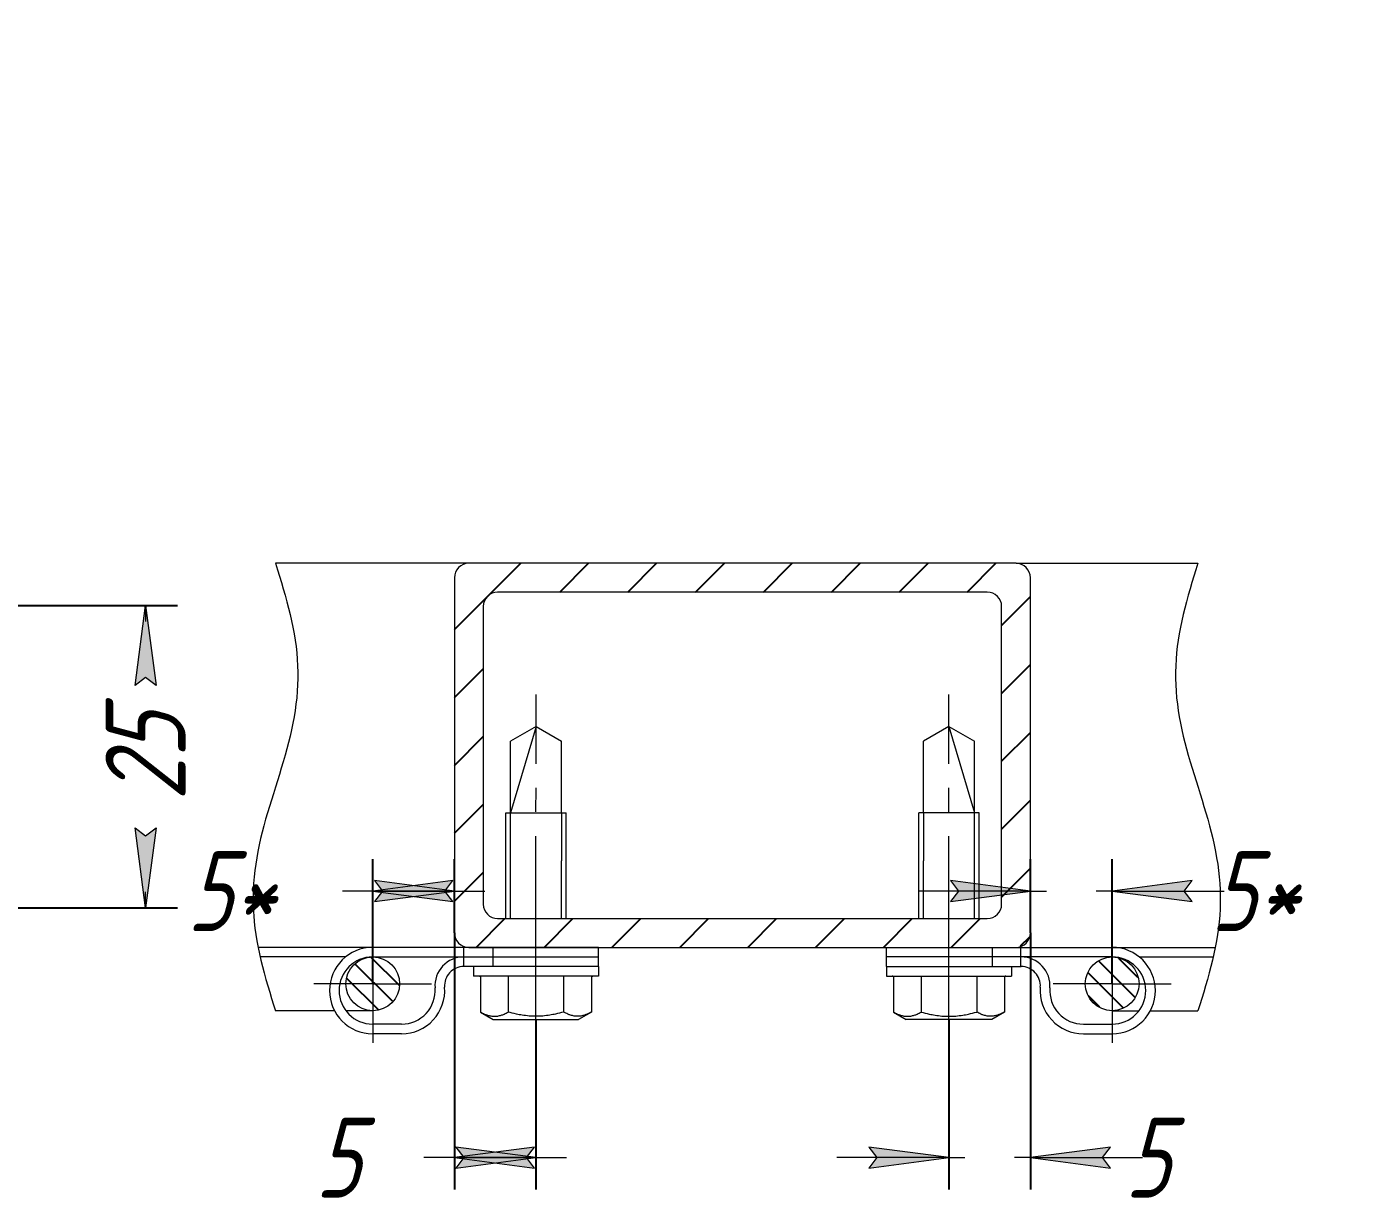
# Model space of a CAD drawing. Header units: millimetres. Extents: x 0 to 594, y 0 to 420.
# Drawn here: x 285.2 to 367.8, y 98.8 to 171.5 of the extents above; entities that cross this region are included whole.
import ezdxf

# ---------------------------------------------------------------- set-up
doc = ezdxf.new("R2010")
doc.units = ezdxf.units.MM
for name, pattern in [('K5LT_AXLED', [17.958333, 13.458333, -1.5, 1.5, -1.5]), ('K5LT_THIN', [0]), ('K5LT_THIN_INCLUDED_TO_HATCHING', [0])]:
    doc.linetypes.add(name, pattern=pattern)
for name, color, linetype, true_color in [('C', 4, 'Continuous', 0x00ffff), ('DIM', 6, 'Continuous', 0xff00ff), ('FOR', 7, 'Continuous', 0xffffff), ('OSI', 2, 'Continuous', 0xffff00), ('R', 1, 'Continuous', 0xff0000), ('WELDING', 7, 'Continuous', 0xffffff)]:
    doc.layers.add(name, color=color, linetype=linetype, true_color=true_color)
doc.layers.add('Системный слой', color=7, linetype='Continuous')
doc.styles.add('KDIMTEXTSTYLE', font='GOST_AU.SHX', dxfattribs={"width": 0.96, "oblique": 15, "height": 5})
doc.dimstyles.new('KDIMSTYLE (0.20)', dxfattribs={"dimtxt": 5, "dimasz": 1, "dimexe": 2, "dimexo": 0, "dimgap": 1, "dimtad": 1, "dimlfac": 5, "dimtxsty": 'KDIMTEXTSTYLE', "dimsah": 1, "dimcen": 0, "dimdle": 1, "dimadec": 0, "dimazin": 0, "dimtfac": 0.667, "dimtmove": 0, "dimatfit": 3, "dimfxl": 1, "dimtvp": 1, "dimtolj": 1, "dimtzin": 0, "dimarcsym": 0})
pattern_1 = [(-45, (0, 0), (0.7071068, 0.7071068), [])]

# ---------------------------------------------------------------- blocks, each defined once
blk = doc.blocks.new('U11')
at = {"layer": 'C', "color": 7, "linetype": 'K5LT_THIN_INCLUDED_TO_HATCHING', "lineweight": 18}
for p, q in [((358.291, 137.503), (358.166, 137.103)), ((358.416, 137.903), (358.291, 137.503)), ((358.044, 136.703), (357.924, 136.303)), ((358.166, 137.103), (358.044, 136.703)), ((357.809, 135.903), (357.698, 135.503)), ((357.924, 136.303), (357.809, 135.903)), ((357.495, 134.703), (357.405, 134.303)), ((357.593, 135.103), (357.495, 134.703)), ((357.698, 135.503), (357.593, 135.103)), ((357.322, 133.903), (357.248, 133.503)), ((357.405, 134.303), (357.322, 133.903)), ((357.184, 133.103), (357.13, 132.703)), ((357.248, 133.503), (357.184, 133.103)), ((357.086, 132.303), (357.053, 131.903)), ((357.13, 132.703), (357.086, 132.303)), ((357.03, 131.503), (357.019, 131.103)), ((357.053, 131.903), (357.03, 131.503)), ((357.019, 131.103), (357.02, 130.703)), ((357.02, 130.703), (357.031, 130.303)), ((357.031, 130.303), (357.054, 129.903)), ((357.054, 129.903), (357.088, 129.503)), ((357.088, 129.503), (357.132, 129.103)), ((357.132, 129.103), (357.187, 128.703)), ((357.187, 128.703), (357.252, 128.303)), ((357.252, 128.303), (357.326, 127.903)), ((357.326, 127.903), (357.409, 127.503)), ((357.409, 127.503), (357.5, 127.103)), ((357.5, 127.103), (357.599, 126.703)), ((357.599, 126.703), (357.704, 126.303)), ((357.704, 126.303), (357.814, 125.903)), ((357.814, 125.903), (357.93, 125.503)), ((357.93, 125.503), (358.05, 125.103)), ((358.05, 125.103), (358.172, 124.703)), ((358.172, 124.703), (358.297, 124.303)), ((358.297, 124.303), (358.422, 123.903)), ((358.422, 123.903), (358.548, 123.503)), ((358.548, 123.503), (358.672, 123.103)), ((358.672, 123.103), (358.795, 122.703)), ((358.795, 122.703), (358.914, 122.303)), ((358.914, 122.303), (359.029, 121.903)), ((359.029, 121.903), (359.14, 121.503)), ((359.14, 121.503), (359.244, 121.103)), ((359.244, 121.103), (359.342, 120.703)), ((359.342, 120.703), (359.432, 120.303)), ((359.432, 120.303), (359.514, 119.903)), ((359.514, 119.903), (359.587, 119.503)), ((359.587, 119.503), (359.651, 119.103)), ((359.651, 119.103), (359.705, 118.703)), ((359.705, 118.703), (359.748, 118.303)), ((359.748, 118.303), (359.781, 117.903)), ((359.781, 117.903), (359.803, 117.503)), ((359.803, 117.503), (359.813, 117.103)), ((359.812, 116.703), (359.8, 116.303)), ((359.813, 117.103), (359.812, 116.703)), ((359.777, 115.903), (359.743, 115.503)), ((359.8, 116.303), (359.777, 115.903)), ((359.698, 115.103), (359.642, 114.703)), ((359.743, 115.503), (359.698, 115.103)), ((359.577, 114.303), (359.502, 113.903)), ((359.642, 114.703), (359.577, 114.303)), ((359.419, 113.503), (359.328, 113.103)), ((359.502, 113.903), (359.419, 113.503)), ((359.229, 112.703), (359.123, 112.303)), ((359.328, 113.103), (359.229, 112.703)), ((359.012, 111.903), (358.896, 111.503)), ((359.123, 112.303), (359.012, 111.903)), ((358.776, 111.103), (358.654, 110.703)), ((358.896, 111.503), (358.776, 111.103)), ((358.529, 110.303), (358.416, 109.943)), ((358.654, 110.703), (358.529, 110.303))]:
    blk.add_line(p, q, dxfattribs=at)
blk = doc.blocks.new('U12')
at = {"layer": 'C', "color": 7, "linetype": 'K5LT_THIN_INCLUDED_TO_HATCHING', "lineweight": 18}
for p, q in [((300.766, 137.903), (300.892, 137.503)), ((300.892, 137.503), (301.016, 137.103)), ((301.016, 137.103), (301.139, 136.703)), ((301.139, 136.703), (301.258, 136.303)), ((301.258, 136.303), (301.374, 135.903)), ((301.374, 135.903), (301.484, 135.503)), ((301.484, 135.503), (301.589, 135.103)), ((301.589, 135.103), (301.687, 134.703)), ((301.687, 134.703), (301.778, 134.303)), ((301.778, 134.303), (301.861, 133.903)), ((301.861, 133.903), (301.934, 133.503)), ((301.934, 133.503), (301.998, 133.103)), ((301.998, 133.103), (302.053, 132.703)), ((302.053, 132.703), (302.097, 132.303)), ((302.097, 132.303), (302.13, 131.903)), ((302.13, 131.903), (302.152, 131.503)), ((302.152, 131.503), (302.163, 131.103)), ((302.163, 130.703), (302.151, 130.303)), ((302.163, 131.103), (302.163, 130.703)), ((302.129, 129.903), (302.095, 129.503)), ((302.151, 130.303), (302.129, 129.903)), ((302.05, 129.103), (301.996, 128.703)), ((302.095, 129.503), (302.05, 129.103)), ((301.931, 128.303), (301.857, 127.903)), ((301.996, 128.703), (301.931, 128.303)), ((301.774, 127.503), (301.683, 127.103)), ((301.857, 127.903), (301.774, 127.503)), ((301.584, 126.703), (301.479, 126.303)), ((301.683, 127.103), (301.584, 126.703)), ((301.368, 125.903), (301.252, 125.503)), ((301.479, 126.303), (301.368, 125.903)), ((301.133, 125.103), (301.01, 124.703)), ((301.252, 125.503), (301.133, 125.103)), ((300.886, 124.303), (300.76, 123.903)), ((301.01, 124.703), (300.886, 124.303)), ((300.635, 123.503), (300.51, 123.103)), ((300.76, 123.903), (300.635, 123.503)), ((300.269, 122.303), (300.153, 121.903)), ((300.388, 122.703), (300.269, 122.303)), ((300.51, 123.103), (300.388, 122.703)), ((300.043, 121.503), (299.939, 121.103)), ((300.153, 121.903), (300.043, 121.503)), ((299.841, 120.703), (299.75, 120.303)), ((299.939, 121.103), (299.841, 120.703)), ((299.668, 119.903), (299.595, 119.503)), ((299.75, 120.303), (299.668, 119.903)), ((299.531, 119.103), (299.478, 118.703)), ((299.595, 119.503), (299.531, 119.103)), ((299.434, 118.303), (299.401, 117.903)), ((299.478, 118.703), (299.434, 118.303)), ((299.38, 117.503), (299.369, 117.103)), ((299.401, 117.903), (299.38, 117.503)), ((299.369, 117.103), (299.37, 116.703)), ((299.37, 116.703), (299.382, 116.303)), ((299.382, 116.303), (299.406, 115.903)), ((299.406, 115.903), (299.44, 115.503)), ((299.44, 115.503), (299.485, 115.103)), ((299.485, 115.103), (299.54, 114.703)), ((299.54, 114.703), (299.606, 114.303)), ((299.606, 114.303), (299.68, 113.903)), ((299.68, 113.903), (299.764, 113.503)), ((299.764, 113.503), (299.855, 113.103)), ((299.855, 113.103), (299.954, 112.703)), ((299.954, 112.703), (300.059, 112.303)), ((300.059, 112.303), (300.17, 111.903)), ((300.17, 111.903), (300.286, 111.503)), ((300.286, 111.503), (300.406, 111.103)), ((300.406, 111.103), (300.529, 110.703)), ((300.529, 110.703), (300.653, 110.303)), ((300.653, 110.303), (300.766, 109.943))]:
    blk.add_line(p, q, dxfattribs=at)
blk = doc.blocks.new('KDIMARROW_01')
at = {"layer": 'FOR'}
blk.add_hatch(color=0, dxfattribs=at).paths.add_polyline_path([(0, 0), (-5, 0.658), (-4.5, 0), (-5, -0.658)])
at = {"layer": 'R', "color": 0, "linetype": 'K5LT_THIN', "lineweight": 18}
for p, q in [((-4.5, 0), (-5, 0.658)), ((-5, 0.658), (0, 0)), ((0, 0), (-5, -0.658)), ((-5, -0.658), (-4.5, 0)), ((0, 0), (-1, 0))]:
    blk.add_line(p, q, dxfattribs=at)
blk = doc.blocks.new('U15')
at = {"layer": 'OSI', "color": 30, "linetype": 'K5LT_AXLED', "lineweight": 18, "true_color": 0xff8000}
for q in [(353.058, 115.303), (349.378, 111.623), (356.738, 111.623), (353.058, 107.943)]:
    blk.add_line((353.058, 111.623), q, dxfattribs=at)
blk = doc.blocks.new('U17')
at = {"layer": 'OSI', "color": 30, "linetype": 'K5LT_AXLED', "lineweight": 18, "true_color": 0xff8000}
for q in [(306.845, 115.303), (303.165, 111.623), (310.525, 111.623), (306.845, 107.943)]:
    blk.add_line((306.845, 111.623), q, dxfattribs=at)
blk = doc.blocks.new('KDIMARROW_02')
at = {"layer": 'FOR'}
blk.add_hatch(color=0, dxfattribs=at).paths.add_polyline_path([(4.5, 0), (5, 0.658), (0, 0), (5, -0.658)])
at = {"layer": 'R', "color": 0, "linetype": 'K5LT_THIN', "lineweight": 18}
for p, q in [((0, 0), (-1, 0)), ((5, 0.658), (0, 0)), ((0, 0), (5, -0.658)), ((0, 0), (7, 0)), ((4.5, 0), (5, 0.658)), ((5, -0.658), (4.5, 0))]:
    blk.add_line(p, q, dxfattribs=at)
blk = doc.blocks.new('U25')
at = {"layer": 'FOR'}
h = blk.add_hatch(dxfattribs=at)
h.set_pattern_fill('Металл', angle=45, style=0, pattern_type=0)
h.set_pattern_definition([(45, (0, 0), (-2.12132, 2.12132), [])])
h.paths.add_polyline_path([(311.951, 137.003), (311.951, 114.803), (312.108, 114.296), (312.523, 113.965), (312.851, 113.903), (347.051, 113.903), (347.558, 114.06), (347.889, 114.475), (347.951, 114.803), (347.951, 137.003), (347.795, 137.51), (347.38, 137.841), (347.051, 137.903), (312.851, 137.903), (312.344, 137.747), (312.013, 137.332)])
h.paths.add_polyline_path([(313.751, 116.603), (313.751, 135.203), (313.908, 135.71), (314.323, 136.041), (314.651, 136.103), (345.251, 136.103), (345.758, 135.947), (346.089, 135.532), (346.151, 135.203), (346.151, 116.603), (345.995, 116.096), (345.58, 115.765), (345.251, 115.703), (314.651, 115.703), (314.144, 115.86), (313.813, 116.275)])
at = {"layer": 'R', "color": 7, "linetype": 'K5LT_THIN', "lineweight": 18}
for p, q in [((347.051, 137.903), (312.851, 137.903)), ((311.951, 137.003), (311.951, 114.803)), ((347.951, 114.803), (347.951, 137.003)), ((345.251, 136.103), (314.651, 136.103)), ((313.751, 135.203), (313.751, 116.603)), ((346.151, 116.603), (346.151, 135.203)), ((314.651, 115.703), (345.251, 115.703)), ((312.851, 113.903), (347.051, 113.903))]:
    blk.add_line(p, q, dxfattribs=at)
for centre, start, end in [((312.851, 137.003), 90, 180), ((347.051, 137.003), 0, 90), ((314.651, 135.203), 90, 180), ((345.251, 135.203), 0, 90), ((314.651, 116.603), 180, 270), ((345.251, 116.603), 270, 0), ((312.851, 114.803), 180, 270), ((347.051, 114.803), 270, 0)]:
    blk.add_arc(centre, 0.9, start, end, dxfattribs=at)
blk = doc.blocks.new('U26')
at = {"layer": 'R', "color": 7, "linetype": 'K5LT_THIN', "lineweight": 18}
for p, q in [((338.958, 112.703), (338.958, 113.903)), ((338.958, 113.903), (353.058, 113.903)), ((347.37, 113.303), (338.958, 113.303)), ((345.558, 113.903), (345.558, 112.703)), ((347.358, 112.703), (347.358, 113.903)), ((353.058, 113.303), (347.37, 113.303)), ((338.958, 112.703), (347.37, 112.703)), ((351.258, 109.103), (353.058, 109.103)), ((351.258, 108.503), (353.058, 108.503))]:
    blk.add_line(p, q, dxfattribs=at)
for centre, radius, start, end in [((347.37, 111.503), 1.8, 355.58827, 90), ((353.058, 111.203), 2.7, 270, 90), ((353.058, 111.203), 2.1, 270, 90), ((347.37, 111.503), 1.2, 355.58827, 90), ((351.258, 111.203), 2.7, 175.58827, 270), ((351.258, 111.203), 2.1, 175.58827, 270)]:
    blk.add_arc(centre, radius, start, end, dxfattribs=at)
blk = doc.blocks.new('U27')
at = {"layer": 'OSI', "color": 30, "linetype": 'K5LT_AXLED', "lineweight": 18, "true_color": 0xff8000}
blk.add_line((342.859, 107.403), (342.852, 129.703), dxfattribs=at)
at = {"layer": 'R', "color": 7, "linetype": 'K5LT_THIN', "lineweight": 18}
for p, q in [((342.852, 127.703), (341.268, 126.788)), ((342.852, 127.703), (344.448, 126.782)), ((342.852, 127.703), (344.448, 122.303)), ((341.268, 122.303), (341.268, 126.788)), ((344.448, 122.303), (344.448, 126.782)), ((344.748, 122.303), (340.968, 122.303)), ((340.968, 115.703), (340.968, 122.303)), ((341.268, 122.303), (341.268, 119.303)), ((344.448, 119.303), (344.448, 122.303)), ((344.748, 115.703), (344.748, 122.303)), ((341.268, 115.703), (341.268, 119.303)), ((341.268, 115.703), (341.268, 119.303)), ((344.448, 115.703), (344.448, 119.303)), ((338.958, 112.703), (338.958, 112.103)), ((346.758, 112.703), (346.758, 112.103)), ((339.394, 112.103), (339.394, 109.862)), ((341.126, 112.103), (341.126, 109.862)), ((344.59, 112.103), (344.59, 109.862)), ((346.322, 112.103), (346.322, 109.862)), ((339.394, 109.862), (340.188, 109.403)), ((345.528, 109.403), (340.188, 109.403)), ((346.322, 109.862), (345.528, 109.403))]:
    blk.add_line(p, q, dxfattribs=at)
at = {"layer": 'WELDING', "color": 7, "linetype": 'K5LT_THIN', "lineweight": 18}
for points, degree, knots in [([(338.958, 112.703), (340.968, 112.703), (344.748, 112.703), (346.758, 112.703)], 1, [0, 0, 3.35, 9.65, 13, 13]), ([(338.958, 112.103), (339.394, 112.103), (346.322, 112.103), (346.758, 112.103)], 1, [0, 0, 0.726497, 12.273503, 13, 13]), ([(339.394, 109.862), (339.478, 109.813), (339.622, 109.739), (339.837, 109.657), (340.041, 109.606), (340.257, 109.588), (340.474, 109.605), (340.679, 109.655), (340.896, 109.738), (341.041, 109.813), (341.126, 109.862)], 3, [0, 0, 0, 0, 1.595809, 2.736968, 4.108284, 5.481868, 6.858284, 8.236968, 9.387476, 11, 11, 11, 11]), ([(341.126, 109.862), (341.294, 109.813), (341.582, 109.739), (342.013, 109.657), (342.42, 109.606), (342.852, 109.588), (343.286, 109.605), (343.695, 109.655), (344.13, 109.738), (344.42, 109.813), (344.59, 109.862)], 3, [0, 0, 0, 0, 1.595794, 2.736945, 4.108255, 5.481836, 6.858255, 8.236945, 9.387461, 11, 11, 11, 11]), ([(346.322, 109.862), (346.238, 109.813), (346.095, 109.739), (345.879, 109.657), (345.676, 109.606), (345.46, 109.588), (345.243, 109.605), (345.038, 109.655), (344.82, 109.738), (344.675, 109.813), (344.59, 109.862)], 3, [0, 0, 0, 0, 1.593646, 2.733595, 4.103959, 5.477176, 6.853959, 8.233595, 9.385313, 11, 11, 11, 11])]:
    blk.add_open_spline(points, degree=degree, knots=knots, dxfattribs=at)
blk = doc.blocks.new('U28')
at = {"layer": 'R', "color": 7, "linetype": 'K5LT_THIN', "lineweight": 18}
for p, q in [((320.945, 113.903), (306.845, 113.903)), ((306.845, 113.303), (312.533, 113.303)), ((312.533, 113.303), (320.945, 113.303)), ((312.545, 112.703), (312.545, 113.903)), ((314.345, 113.903), (314.345, 112.703)), ((320.945, 112.703), (320.945, 113.903)), ((320.945, 112.703), (312.533, 112.703)), ((308.645, 109.103), (306.845, 109.103)), ((308.645, 108.503), (306.845, 108.503))]:
    blk.add_line(p, q, dxfattribs=at)
for centre, radius, start, end in [((306.845, 111.203), 2.7, 90, 270), ((306.845, 111.203), 2.1, 90, 270), ((312.533, 111.503), 1.8, 90, 184.41173), ((312.533, 111.503), 1.2, 90, 184.41173), ((308.645, 111.203), 2.7, 270, 4.41173), ((308.645, 111.203), 2.1, 270, 4.41173)]:
    blk.add_arc(centre, radius, start, end, dxfattribs=at)
blk = doc.blocks.new('U29')
at = {"layer": 'OSI', "color": 30, "linetype": 'K5LT_AXLED', "lineweight": 18, "true_color": 0xff8000}
blk.add_line((317.044, 107.403), (317.051, 129.703), dxfattribs=at)
at = {"layer": 'R', "color": 7, "linetype": 'K5LT_THIN', "lineweight": 18}
for p, q in [((317.05, 127.703), (315.455, 126.782)), ((317.05, 127.703), (315.455, 122.303)), ((317.05, 127.703), (318.635, 126.788)), ((315.455, 122.303), (315.455, 126.782)), ((318.635, 122.303), (318.635, 126.788)), ((315.155, 122.303), (318.935, 122.303)), ((315.155, 115.703), (315.155, 122.303)), ((315.455, 119.303), (315.455, 122.303)), ((318.635, 122.303), (318.635, 119.303)), ((318.935, 115.703), (318.935, 122.303)), ((315.455, 115.703), (315.455, 119.303)), ((318.635, 115.703), (318.635, 119.303)), ((318.635, 115.703), (318.635, 119.303)), ((313.145, 112.703), (313.145, 112.103)), ((320.945, 112.703), (320.945, 112.103)), ((313.58, 112.103), (313.58, 109.862)), ((315.312, 112.103), (315.312, 109.862)), ((318.777, 112.103), (318.777, 109.862)), ((320.509, 112.103), (320.509, 109.862)), ((313.58, 109.862), (314.375, 109.403)), ((314.375, 109.403), (319.715, 109.403)), ((320.509, 109.862), (319.715, 109.403))]:
    blk.add_line(p, q, dxfattribs=at)
at = {"layer": 'WELDING', "color": 7, "linetype": 'K5LT_THIN', "lineweight": 18}
for points, degree, knots in [([(320.945, 112.703), (318.935, 112.703), (315.155, 112.703), (313.145, 112.703)], 1, [0, 0, 3.35, 9.65, 13, 13]), ([(320.945, 112.103), (320.509, 112.103), (313.58, 112.103), (313.145, 112.103)], 1, [0, 0, 0.726497, 12.273503, 13, 13]), ([(313.58, 109.862), (313.664, 109.813), (313.808, 109.739), (314.023, 109.657), (314.227, 109.606), (314.443, 109.588), (314.66, 109.605), (314.865, 109.655), (315.082, 109.738), (315.227, 109.813), (315.312, 109.862)], 3, [0, 0, 0, 0, 1.593646, 2.733595, 4.103959, 5.477176, 6.853959, 8.233595, 9.385313, 11, 11, 11, 11]), ([(318.777, 109.862), (318.609, 109.813), (318.321, 109.739), (317.89, 109.657), (317.482, 109.606), (317.05, 109.588), (316.617, 109.605), (316.207, 109.655), (315.773, 109.738), (315.482, 109.813), (315.312, 109.862)], 3, [0, 0, 0, 0, 1.595794, 2.736945, 4.108255, 5.481836, 6.858255, 8.236945, 9.387461, 11, 11, 11, 11]), ([(320.509, 109.862), (320.425, 109.813), (320.281, 109.739), (320.065, 109.657), (319.862, 109.606), (319.645, 109.588), (319.429, 109.605), (319.224, 109.655), (319.007, 109.738), (318.861, 109.813), (318.777, 109.862)], 3, [0, 0, 0, 0, 1.595809, 2.736968, 4.108284, 5.481868, 6.858284, 8.236968, 9.387476, 11, 11, 11, 11])]:
    blk.add_open_spline(points, degree=degree, knots=knots, dxfattribs=at)

msp = doc.modelspace()

# ---------------------------------------------------------------- hatches: boundary and pattern name
at = {"layer": 'FOR'}
h = msp.add_hatch(dxfattribs=at)
h.set_pattern_fill('Металл', angle=-45, style=0, pattern_type=0)
h.set_pattern_definition(pattern_1)
h.paths.add_polyline_path([(306.84453, 109.94316), (306.13305, 110.10125), (305.55548, 110.54578), (305.22051, 111.19309), (305.1912, 111.92133), (305.47307, 112.59346), (306.01305, 113.08297), (306.70953, 113.29773), (307.43141, 113.19732), (308.04284, 112.80064), (308.42874, 112.18235), (308.51647, 111.45881), (308.28954, 110.76621), (307.79064, 110.23489), (307.11367, 109.96486)])
h = msp.add_hatch(dxfattribs=at)
h.set_pattern_fill('Металл', angle=-45, style=0, pattern_type=0)
h.set_pattern_definition(pattern_1)
h.paths.add_polyline_path([(353.05805, 109.94316), (353.76953, 110.10125), (354.34711, 110.54578), (354.68207, 111.19309), (354.71138, 111.92133), (354.42952, 112.59346), (353.88954, 113.08297), (353.19306, 113.29773), (352.47117, 113.19732), (351.85974, 112.80064), (351.47385, 112.18235), (351.38611, 111.45881), (351.61305, 110.76621), (352.11195, 110.23489), (352.78891, 109.96486)])

# ---------------------------------------------------------------- linework, layer by layer
at = {"layer": 'R', "color": 7, "linetype": 'K5LT_THIN', "lineweight": 18}
for p, q in [((312.85129, 137.90316), (300.7664, 137.90316)), ((347.05129, 137.90316), (358.41619, 137.90316)), ((306.84453, 113.90316), (299.68014, 113.90316)), ((305.14748, 113.30316), (299.8083, 113.30316)), ((353.05805, 113.90316), (359.50244, 113.90316)), ((354.75511, 113.30316), (359.37428, 113.30316)), ((304.45656, 109.94316), (300.7664, 109.94316)), ((306.84453, 109.94316), (305.16453, 109.94316)), ((353.05805, 109.94316), (354.73805, 109.94316)), ((355.44602, 109.94316), (358.41619, 109.94316))]:
    msp.add_line(p, q, dxfattribs=at)
for centre in [(306.84453, 111.62316), (353.05805, 111.62316)]:
    msp.add_circle(centre, 1.68, dxfattribs=at)

# ---------------------------------------------------------------- block references
at = {"layer": 'C'}
for name in ['U12', 'U11']:
    msp.add_blockref(name, (0, 0), dxfattribs=at)
at = {"layer": 'OSI'}
for name in ['U17', 'U15']:
    msp.add_blockref(name, (0, 0), dxfattribs=at)
at = {"layer": 'Системный слой'}
for name in ['U25', 'U29', 'U27', 'U28', 'U26']:
    msp.add_blockref(name, (0, 0), dxfattribs=at)

# ---------------------------------------------------------------- dimensions: what is measured, and where the dimension line sits
at = {"layer": 'DIM', "color": 7}
msp.add_linear_dim(base=(292.64733, 135.25988), p1=(265.04904, 116.36664), p2=(259.64904, 135.25988), angle=90, location=(292.64733, 125.81326), text='\\H5.0;\\W0.965;\\Q15;\\H5.0;\\W0.965;\\Q15;\\Q15;25', dimstyle='KDIMSTYLE (0.20)', override={"dimexo": 0, "dimblk1": 'KDIMARROW_01', "dimblk2": 'KDIMARROW_01', "dimse1": 0, "dimse2": 0, "dimclrt": 7, "dimtolj": 1}, dxfattribs=at).render()
for base, p1, p2, location, text in [((306.84453, 117.41739), (311.95129, 114.80316), (306.84453, 111.62316), (297.95797, 117.41739), '\\H5.0;\\W0.965;\\Q15;\\H5.0;\\W0.965;\\Q15;\\Q15;5*'), ((353.05805, 117.41739), (347.95129, 114.80316), (353.05805, 111.62316), (361.94462, 117.41739), '\\H5.0;\\W0.965;\\Q15;\\H5.0;\\W0.965;\\Q15;\\Q15;5*'), ((311.95129, 100.7653), (317.04453, 109.40315), (311.95129, 114.80316), (304.65223, 100.7653), '\\H5.0;\\W0.965;\\Q15;\\H5.0;\\W0.965;\\Q15;\\Q15;5'), ((347.95129, 100.7653), (342.85806, 109.40315), (347.95129, 114.80316), (355.25035, 100.7653), '\\H5.0;\\W0.965;\\Q15;\\H5.0;\\W0.965;\\Q15;\\Q15;5')]:
    msp.add_linear_dim(base=base, p1=p1, p2=p2, location=location, text=text, dimstyle='KDIMSTYLE (0.20)', override={"dimexo": 0, "dimblk1": 'KDIMARROW_02', "dimblk2": 'KDIMARROW_02', "dimse1": 0, "dimse2": 0, "dimclrt": 7, "dimtolj": 1}, dxfattribs=at).render()

doc.saveas('drawing.dxf')
